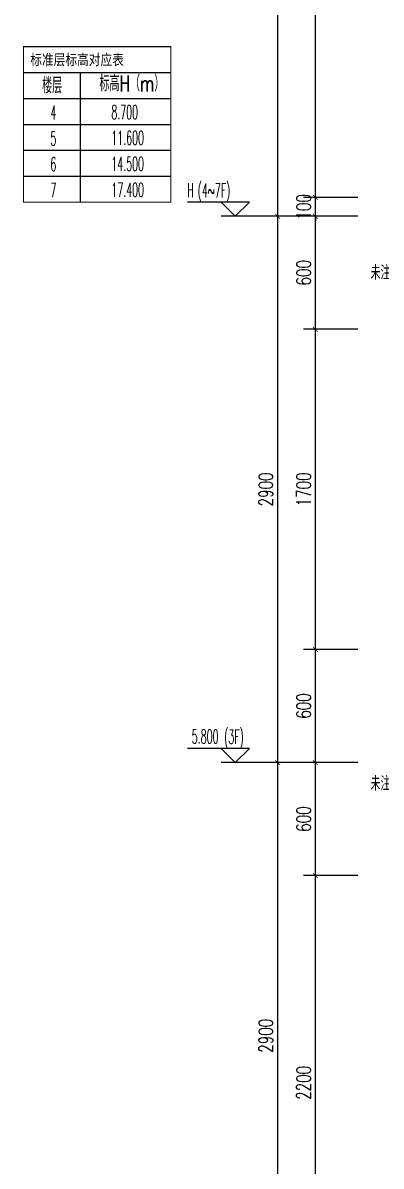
# Model space of a CAD drawing. Extents: x -668857 to 154266, y -275694 to 291306.
# Drawn here: x 30713 to 32615, y 149857 to 155926 of the extents above; entities that cross this region are included whole.
import ezdxf

# ---------------------------------------------------------------- set-up
doc = ezdxf.new("R2010")
doc.units = 0
doc.header["$LTSCALE"] = 1000
doc.layers.get('0').update_dxf_attribs({"linetype": 'CONTINUOUS'})
doc.layers.get('DEFPOINTS').update_dxf_attribs({"linetype": 'CONTINUOUS'})
for name, color, linetype in [('C-Sheet-图框', 101, 'CONTINUOUS'), ('DIM_ELEV', 3, 'CONTINUOUS'), ('PUB_DIM', 3, 'CONTINUOUS'), ('PUB_TEXT', 2, 'CONTINUOUS'), ('REIN', 6, 'CONTINUOUS'), ('S-引出线', 40, 'CONTINUOUS'), ('TEXT', 2, 'CONTINUOUS')]:
    doc.layers.add(name, color=color, linetype=linetype)
doc.styles.add('_TCH_DIM', font='SIMPLEX.shx', dxfattribs={"width": 0.7, "bigfont": 'GBCBIG.shx'})
doc.styles.add('_TCH_DIM_T3', font='SIMPLEX', dxfattribs={"width": 0.705882, "bigfont": 'GBCBIG'})
doc.styles.add('TSSD_REIN', font='tssdeng.shx', dxfattribs={"width": 0.7, "height": 300, "bigfont": 'tssdchn.shx'})
doc.styles.add('宋体', font='', dxfattribs={"height": 50})
doc.styles.get('宋体').set_extended_font_data('SimSun')
doc.dimstyles.new('_TCH_ARCH&&25', dxfattribs={"dimtxt": 74.375, "dimasz": 25, "dimexe": 62.5, "dimexo": 75, "dimgap": 25, "dimtad": 1, "dimdec": 0, "dimzin": 0, "dimdsep": 46, "dimtxsty": '_TCH_DIM_T3', "dimblk": 'ARCHTICK', "dimcen": 0.09, "dimclrt": 7, "dimazin": 0, "dimtfac": 1, "dimtdec": 0, "dimtix": 1, "dimtmove": 2, "dimatfit": 3, "dimldrblk": 'ARCHTICK', "dimfxl": 0, "dimtolj": 1, "dimtzin": 0, "dimarcsym": 0})

# ---------------------------------------------------------------- blocks, each defined once
blk = doc.blocks.new('_ArchTick')
at = {"color": 0, "linetype": 'ByBlock', "const_width": 0.15}
blk.add_lwpolyline([(-0.5, -0.5), (0.5, 0.5)], dxfattribs=at)
blk = doc.blocks.new('*D3090')
at = {"layer": 'DEFPOINTS', "color": 0}
for p in [(32265.5, 151399), (32565.5, 151399), (32565.5, 149199)]:
    blk.add_point(p, dxfattribs=at)
at = {"layer": 'PUB_DIM', "color": 0, "lineweight": -2}
for p, q in [((32490.5, 151399), (32203, 151399)), ((32265.5, 149199), (32265.5, 151399)), ((32490.5, 149199), (32203, 149199))]:
    blk.add_line(p, q, dxfattribs=at)
at = {"layer": 'PUB_DIM', "color": 0, "lineweight": -2, "xscale": 25, "yscale": 25, "zscale": 25}
for p, rotation in [((32265.5, 151399), 90), ((32265.5, 149199), 270)]:
    blk.add_blockref('_ArchTick', p, dxfattribs=dict(at, rotation=rotation))
at = {"layer": 'PUB_DIM', "color": 7, "insert": (32203.3, 150299), "char_height": 74.38, "attachment_point": 5, "rotation": 90, "style": '_TCH_DIM_T3'}
blk.add_mtext('\\A1;2200', dxfattribs=at)
blk = doc.blocks.new('*D3091')
at = {"layer": 'DEFPOINTS', "color": 0}
for p in [(32265.5, 151999), (32565.5, 151999), (32565.5, 151399)]:
    blk.add_point(p, dxfattribs=at)
at = {"layer": 'PUB_DIM', "color": 0, "lineweight": -2}
for p, q in [((32490.5, 151999), (32203, 151999)), ((32265.5, 151399), (32265.5, 151999)), ((32490.5, 151399), (32203, 151399))]:
    blk.add_line(p, q, dxfattribs=at)
at = {"layer": 'PUB_DIM', "color": 0, "lineweight": -2, "xscale": 25, "yscale": 25, "zscale": 25}
for p, rotation in [((32265.5, 151999), 90), ((32265.5, 151399), 270)]:
    blk.add_blockref('_ArchTick', p, dxfattribs=dict(at, rotation=rotation))
at = {"layer": 'PUB_DIM', "color": 7, "insert": (32203.3, 151699), "char_height": 74.38, "attachment_point": 5, "rotation": 90, "style": '_TCH_DIM_T3'}
blk.add_mtext('\\A1;600', dxfattribs=at)
blk = doc.blocks.new('*D3092')
at = {"layer": 'DEFPOINTS', "color": 0}
for p in [(32265.5, 152599.1), (32565.5, 152599.1), (32565.5, 151999)]:
    blk.add_point(p, dxfattribs=at)
at = {"layer": 'PUB_DIM', "color": 0, "lineweight": -2}
for p, q in [((32490.5, 152599.1), (32203, 152599.1)), ((32265.5, 151999), (32265.5, 152599.1)), ((32490.5, 151999), (32203, 151999))]:
    blk.add_line(p, q, dxfattribs=at)
at = {"layer": 'PUB_DIM', "color": 0, "lineweight": -2, "xscale": 25, "yscale": 25, "zscale": 25}
for p, rotation in [((32265.5, 152599.1), 90), ((32265.5, 151999), 270)]:
    blk.add_blockref('_ArchTick', p, dxfattribs=dict(at, rotation=rotation))
at = {"layer": 'PUB_DIM', "color": 7, "insert": (32203.3, 152299.1), "char_height": 74.38, "attachment_point": 5, "rotation": 90, "style": '_TCH_DIM_T3'}
blk.add_mtext('\\A1;600', dxfattribs=at)
blk = doc.blocks.new('*D3093')
at = {"layer": 'DEFPOINTS', "color": 0}
for p in [(32265.5, 154299), (32565.5, 154299), (32565.5, 152599.1)]:
    blk.add_point(p, dxfattribs=at)
at = {"layer": 'PUB_DIM', "color": 0, "lineweight": -2}
for p, q in [((32490.5, 154299), (32203, 154299)), ((32265.5, 152599.1), (32265.5, 154299)), ((32490.5, 152599.1), (32203, 152599.1))]:
    blk.add_line(p, q, dxfattribs=at)
at = {"layer": 'PUB_DIM', "color": 0, "lineweight": -2, "xscale": 25, "yscale": 25, "zscale": 25}
for p, rotation in [((32265.5, 154299), 90), ((32265.5, 152599.1), 270)]:
    blk.add_blockref('_ArchTick', p, dxfattribs=dict(at, rotation=rotation))
at = {"layer": 'PUB_DIM', "color": 7, "insert": (32203.3, 153449.1), "char_height": 74.38, "attachment_point": 5, "rotation": 90, "style": '_TCH_DIM_T3'}
blk.add_mtext('\\A1;1700', dxfattribs=at)
blk = doc.blocks.new('*D3094')
at = {"layer": 'DEFPOINTS', "color": 0}
for p in [(32265.5, 154899), (32565.5, 154899), (32565.5, 154299)]:
    blk.add_point(p, dxfattribs=at)
at = {"layer": 'PUB_DIM', "color": 0, "lineweight": -2}
for p, q in [((32490.5, 154899), (32203, 154899)), ((32265.5, 154299), (32265.5, 154899)), ((32490.5, 154299), (32203, 154299))]:
    blk.add_line(p, q, dxfattribs=at)
at = {"layer": 'PUB_DIM', "color": 0, "lineweight": -2, "xscale": 25, "yscale": 25, "zscale": 25}
for p, rotation in [((32265.5, 154899), 90), ((32265.5, 154299), 270)]:
    blk.add_blockref('_ArchTick', p, dxfattribs=dict(at, rotation=rotation))
at = {"layer": 'PUB_DIM', "color": 7, "insert": (32203.3, 154599), "char_height": 74.38, "attachment_point": 5, "rotation": 90, "style": '_TCH_DIM_T3'}
blk.add_mtext('\\A1;600', dxfattribs=at)
blk = doc.blocks.new('*D3095')
at = {"layer": 'DEFPOINTS', "color": 0}
for p in [(32265.5, 154999), (32565.5, 154999), (32565.5, 154899)]:
    blk.add_point(p, dxfattribs=at)
at = {"layer": 'PUB_DIM', "color": 0, "lineweight": -2}
for p, q in [((32490.5, 154999), (32203, 154999)), ((32265.5, 154999), (32265.5, 155024)), ((32265.5, 154899), (32265.5, 154999)), ((32490.5, 154899), (32203, 154899)), ((32265.5, 154899), (32265.5, 154874))]:
    blk.add_line(p, q, dxfattribs=at)
at = {"layer": 'PUB_DIM', "color": 0, "lineweight": -2, "xscale": 25, "yscale": 25, "zscale": 25}
for p, rotation in [((32265.5, 154999), 270), ((32265.5, 154899), 90)]:
    blk.add_blockref('_ArchTick', p, dxfattribs=dict(at, rotation=rotation))
at = {"layer": 'PUB_DIM', "color": 7, "insert": (32203.3, 154949), "char_height": 74.38, "attachment_point": 5, "rotation": 90, "style": '_TCH_DIM_T3'}
blk.add_mtext('\\A1;100', dxfattribs=at)
blk = doc.blocks.new('*D3096')
at = {"layer": 'DEFPOINTS', "color": 0}
for p in [(32265.5, 157199), (32565.5, 157199), (32565.5, 154999)]:
    blk.add_point(p, dxfattribs=at)
at = {"layer": 'PUB_DIM', "color": 0, "lineweight": -2}
for p, q in [((32490.5, 157199), (32203, 157199)), ((32265.5, 154999), (32265.5, 157199)), ((32490.5, 154999), (32203, 154999))]:
    blk.add_line(p, q, dxfattribs=at)
at = {"layer": 'PUB_DIM', "color": 0, "lineweight": -2, "xscale": 25, "yscale": 25, "zscale": 25}
for p, rotation in [((32265.5, 157199), 90), ((32265.5, 154999), 270)]:
    blk.add_blockref('_ArchTick', p, dxfattribs=dict(at, rotation=rotation))
at = {"layer": 'PUB_DIM', "color": 7, "insert": (32203.3, 156099), "char_height": 74.38, "attachment_point": 5, "rotation": 90, "style": '_TCH_DIM_T3'}
blk.add_mtext('\\A1;2200', dxfattribs=at)
blk = doc.blocks.new('*D3107')
at = {"layer": 'DEFPOINTS', "color": 0}
for p in [(32065.5, 151999), (32565.5, 151999), (32565.5, 149099)]:
    blk.add_point(p, dxfattribs=at)
at = {"layer": 'PUB_DIM', "color": 0, "lineweight": -2}
for p, q in [((32490.5, 151999), (32003, 151999)), ((32065.5, 149099), (32065.5, 151999)), ((32490.5, 149099), (32003, 149099))]:
    blk.add_line(p, q, dxfattribs=at)
at = {"layer": 'PUB_DIM', "color": 0, "lineweight": -2, "xscale": 25, "yscale": 25, "zscale": 25}
for p, rotation in [((32065.5, 151999), 90), ((32065.5, 149099), 270)]:
    blk.add_blockref('_ArchTick', p, dxfattribs=dict(at, rotation=rotation))
at = {"layer": 'PUB_DIM', "color": 7, "insert": (32003.3, 150549), "char_height": 74.38, "attachment_point": 5, "rotation": 90, "style": '_TCH_DIM_T3'}
blk.add_mtext('\\A1;2900', dxfattribs=at)
blk = doc.blocks.new('*D3108')
at = {"layer": 'DEFPOINTS', "color": 0}
for p in [(32065.5, 154899), (32565.5, 154899), (32565.5, 151999)]:
    blk.add_point(p, dxfattribs=at)
at = {"layer": 'PUB_DIM', "color": 0, "lineweight": -2}
for p, q in [((32490.5, 154899), (32003, 154899)), ((32065.5, 151999), (32065.5, 154899)), ((32490.5, 151999), (32003, 151999))]:
    blk.add_line(p, q, dxfattribs=at)
at = {"layer": 'PUB_DIM', "color": 0, "lineweight": -2, "xscale": 25, "yscale": 25, "zscale": 25}
for p, rotation in [((32065.5, 154899), 90), ((32065.5, 151999), 270)]:
    blk.add_blockref('_ArchTick', p, dxfattribs=dict(at, rotation=rotation))
at = {"layer": 'PUB_DIM', "color": 7, "insert": (32003.3, 153449), "char_height": 74.38, "attachment_point": 5, "rotation": 90, "style": '_TCH_DIM_T3'}
blk.add_mtext('\\A1;2900', dxfattribs=at)
blk = doc.blocks.new('*D3109')
at = {"layer": 'DEFPOINTS', "color": 0}
for p in [(32065.5, 157799), (32565.5, 157799), (32565.5, 154899)]:
    blk.add_point(p, dxfattribs=at)
at = {"layer": 'PUB_DIM', "color": 0, "lineweight": -2}
for p, q in [((32490.5, 157799), (32003, 157799)), ((32065.5, 154899), (32065.5, 157799)), ((32490.5, 154899), (32003, 154899))]:
    blk.add_line(p, q, dxfattribs=at)
at = {"layer": 'PUB_DIM', "color": 0, "lineweight": -2, "xscale": 25, "yscale": 25, "zscale": 25}
for p, rotation in [((32065.5, 157799), 90), ((32065.5, 154899), 270)]:
    blk.add_blockref('_ArchTick', p, dxfattribs=dict(at, rotation=rotation))
at = {"layer": 'PUB_DIM', "color": 7, "insert": (32003.3, 156349), "char_height": 74.38, "attachment_point": 5, "rotation": 90, "style": '_TCH_DIM_T3'}
blk.add_mtext('\\A1;2900', dxfattribs=at)
blk = doc.blocks.new('20210809.02275929')
at = {"layer": 'REIN', "const_width": 9}
for points in [[(88113.3, 67634.2), (88113.3, 67738.1), (88457.1, 67738.1), (88457.1, 66580.9), (88250.3, 66580.9), (88250.3, 66645.6)], [(89233.9, 66808.4), (89233.9, 67063.1), (88395.2, 67063.1), (88395.2, 66980.3), (89209.6, 66980.3), (89209.6, 67044.5)]]:
    blk.add_lwpolyline(points, dxfattribs=at)
at = {"layer": 'REIN', "const_width": 8}
for points in [[(88126.4, 67722.7, 1), (88134.4, 67722.7, 1)], [(88283, 67722.7, 1), (88291, 67722.7, 1)], [(88439.4, 67722.7, 1), (88447.4, 67722.7, 1)], [(88438, 67557.9, 1), (88446, 67557.9, 1)], [(88438, 67388.8, 1), (88446, 67388.8, 1)], [(88438, 67222.2, 1), (88446, 67222.2, 1)], [(88406.9, 67048.5, 1), (88414.9, 67048.5, 1)], [(88406.9, 66993.5, 1), (88414.9, 66993.5, 1)], [(88439.8, 67048.5, 1), (88447.8, 67048.5, 1)], [(88439.8, 66993.5, 1), (88447.8, 66993.5, 1)], [(88613, 67048.5, 1), (88621, 67048.5, 1)], [(88613, 66993.5, 1), (88621, 66993.5, 1)], [(88794.1, 67048.5, 1), (88802.1, 67048.5, 1)], [(88794.1, 66993.5, 1), (88802.1, 66993.5, 1)], [(88975.4, 67048.5, 1), (88983.4, 67048.5, 1)], [(88975.4, 66993.5, 1), (88983.4, 66993.5, 1)], [(88438, 66837.3, 1), (88446, 66837.3, 1)], [(88438, 66715.1, 1), (88446, 66715.1, 1)], [(88260.3, 66596.4, 1), (88268.3, 66596.4, 1)], [(88438, 66596.4, 1), (88446, 66596.4, 1)]]:
    blk.add_lwpolyline(points, format="xyb", close=True, dxfattribs=at)
at = {"layer": 'S-引出线'}
blk.add_line((88457.1, 66768.4), (88755, 66768.4), dxfattribs=at)
blk.add_lwpolyline([(88746.9, 66980.3), (88746.9, 66873.3), (89002.9, 66873.3)], dxfattribs=at)
at = {"layer": 'TEXT', "style": 'TSSD_REIN', "width": 0.7}
for s, p in [('未注明分布钢筋为%%1326@200', (87152, 67014.4)), ('%%1328@150', (88755.1, 66874.3)), ('\x848@200', (88495.7, 66780.1))]:
    blk.add_text(s, height=75, rotation=0, dxfattribs=at).set_placement(p)
blk = doc.blocks.new('20210809.02275603')
at = {"layer": 'REIN', "const_width": 9}
for points in [[(88254.7, 67181.9), (88254.7, 67248.8), (88457.1, 67248.8), (88457.1, 66580.9), (88250.3, 66580.9), (88250.3, 66645.6)], [(89233.9, 66808.4), (89233.9, 67063.1), (88398.8, 67063.1), (88398.8, 66980.3), (89209.6, 66980.3), (89209.6, 67044.5)]]:
    blk.add_lwpolyline(points, dxfattribs=at)
at = {"layer": 'REIN', "const_width": 8}
for points in [[(88265.7, 67235, 1), (88273.7, 67235, 1)], [(88439.8, 67232.2, 1), (88447.8, 67232.2, 1)], [(88410.4, 67048.5, 1), (88418.4, 67048.5, 1)], [(88410.4, 66993.5, 1), (88418.4, 66993.5, 1)], [(88439.8, 67048.5, 1), (88447.8, 67048.5, 1)], [(88439.8, 66993.5, 1), (88447.8, 66993.5, 1)], [(88613, 67048.5, 1), (88621, 67048.5, 1)], [(88613, 66993.5, 1), (88621, 66993.5, 1)], [(88794.1, 67048.5, 1), (88802.1, 67048.5, 1)], [(88794.1, 66993.5, 1), (88802.1, 66993.5, 1)], [(88975.4, 67048.5, 1), (88983.4, 67048.5, 1)], [(88975.4, 66993.5, 1), (88983.4, 66993.5, 1)], [(88260.3, 66596.4, 1), (88268.3, 66596.4, 1)], [(88438, 66596.4, 1), (88446, 66596.4, 1)]]:
    blk.add_lwpolyline(points, format="xyb", close=True, dxfattribs=at)
at = {"layer": 'S-引出线'}
blk.add_line((88457.1, 66768.4), (88755, 66768.4), dxfattribs=at)
blk.add_lwpolyline([(88746.9, 66980.3), (88746.9, 66873.3), (89002.9, 66873.3)], dxfattribs=at)
at = {"layer": 'TEXT', "style": 'TSSD_REIN', "width": 0.7}
for s, p in [('%%1328@150', (88755.1, 66874.3)), ('未注明分布钢筋为%%1326@200', (87152, 66826.2)), ('\x848@200', (88495.7, 66780.1))]:
    blk.add_text(s, height=75, rotation=0, dxfattribs=at).set_placement(p)

msp = doc.modelspace()

# ---------------------------------------------------------------- linework, layer by layer
at = {"layer": 'C-Sheet-图框', "color": 0}
for p, q in [((30715.68, 155661.53), (31498.43, 155661.53)), ((30715.68, 155661.53), (31498.43, 155661.53)), ((31015.99, 155661.53), (31015.99, 154974.03)), ((30715.68, 155524.03), (31498.43, 155524.03)), ((30715.68, 155386.53), (31498.43, 155386.53)), ((30715.68, 155249.03), (31498.43, 155249.03)), ((30715.68, 155111.53), (31498.43, 155111.53))]:
    msp.add_line(p, q, dxfattribs=at)
at = {"layer": 'C-Sheet-图框', "color": 0, "const_width": 6}
msp.add_lwpolyline([(30715.68, 154974.03), (31498.43, 154974.03), (31498.43, 155799.03), (30715.68, 155799.03)], close=True, dxfattribs=at)
at = {"layer": 'DIM_ELEV'}
for p, q in [((31915.51, 154974.03), (31587.51, 154974.03)), ((31840.51, 154899.03), (31765.51, 154974.03)), ((31840.51, 154899.03), (31915.51, 154974.03)), ((32265.51, 154899.03), (31765.51, 154899.03))]:
    msp.add_line(p, q, dxfattribs=at)
at = {"layer": 'DIM_ELEV', "color": 1}
for p, q in [((31915.51, 152074.03), (31587.51, 152074.03)), ((31840.51, 151999.03), (31765.51, 152074.03)), ((31840.51, 151999.03), (31915.51, 152074.03)), ((32265.51, 151999.03), (31765.51, 151999.03))]:
    msp.add_line(p, q, dxfattribs=at)

# ---------------------------------------------------------------- block references
at = {"layer": 'REIN'}
for name, p in [('20210809.02275603', (-54593.29, 87736.24)), ('20210809.02275929', (-54593.29, 84836.23))]:
    msp.add_blockref(name, p, dxfattribs=at)

# ---------------------------------------------------------------- texts
at = {"layer": 'PUB_TEXT', "color": 2, "style": '宋体', "width": 0.8}
msp.add_text('标准层标高对应表', height=56.962, dxfattribs=at).set_placement((30751.67, 155701.47))
at = {"layer": 'PUB_TEXT', "style": '_TCH_DIM'}
for s, height, width, p in [('楼层', 84.397, 0.7, (30814.8, 155551.01)), ('标高H（m）', 84.397, 0.7, (31119.32, 155562.1)), ('4', 74.38, 0.494118, (30859.1, 155412.87)), ('8.700', 74.375, 0.494118, (31182.47, 155414.76)), ('5', 74.38, 0.494118, (30859.1, 155275.37)), ('11.600', 74.375, 0.494118, (31182.47, 155277.26)), ('6', 74.38, 0.494118, (30859.1, 155137.87)), ('14.500', 74.375, 0.494118, (31182.47, 155139.76)), ('7', 74.38, 0.494118, (30859.1, 155000.37)), ('17.400', 74.375, 0.494118, (31182.47, 155002.26)), ('H', 74.38, 0.494118, (31584.91, 155000.28)), ('(4~7F)', 74.375, 0.494118, (31640.69, 154999.06))]:
    msp.add_text(s, height=height, dxfattribs=dict(at, width=width)).set_placement(p)
at = {"layer": 'PUB_TEXT', "color": 1, "style": '_TCH_DIM', "width": 0.494118}
for s, p in [('5.800', (31609.41, 152100.28)), ('(3F)', (31781.56, 152099.06))]:
    msp.add_text(s, height=74.375, dxfattribs=at).set_placement(p)

# ---------------------------------------------------------------- dimensions: what is measured, and where the dimension line sits
at = {"layer": 'PUB_DIM'}
for p1, p2, distance, picture, middle in [((32565.51, 154899.03), (32565.51, 157799.03), 500, '*D3109', (32003.33, 156349.03)), ((32565.51, 154999.03), (32565.51, 157199.03), 300, '*D3096', (32203.33, 156099.03)), ((32565.51, 154899.03), (32565.51, 154999.03), 300, '*D3095', (32203.33, 154949.03)), ((32565.51, 151999.03), (32565.51, 154899.03), 500, '*D3108', (32003.33, 153449.03)), ((32565.51, 154299.03), (32565.51, 154899.03), 300, '*D3094', (32203.33, 154599.03)), ((32565.51, 152599.07), (32565.51, 154299.03), 300, '*D3093', (32203.33, 153449.05)), ((32565.51, 151999.03), (32565.51, 152599.07), 300, '*D3092', (32203.33, 152299.05)), ((32565.51, 149099.03), (32565.51, 151999.03), 500, '*D3107', (32003.33, 150549.03)), ((32565.51, 151399.03), (32565.51, 151999.03), 300, '*D3091', (32203.33, 151699.03)), ((32565.51, 149199.03), (32565.51, 151399.03), 300, '*D3090', (32203.33, 150299.03))]:
    dim = msp.add_aligned_dim(p1=p1, p2=p2, distance=distance, dimstyle='_TCH_ARCH&&25', dxfattribs=at)
    dim.commit()
    dim.dimension.update_dxf_attribs({"geometry": picture, "text_midpoint": middle})

doc.saveas('drawing.dxf')
